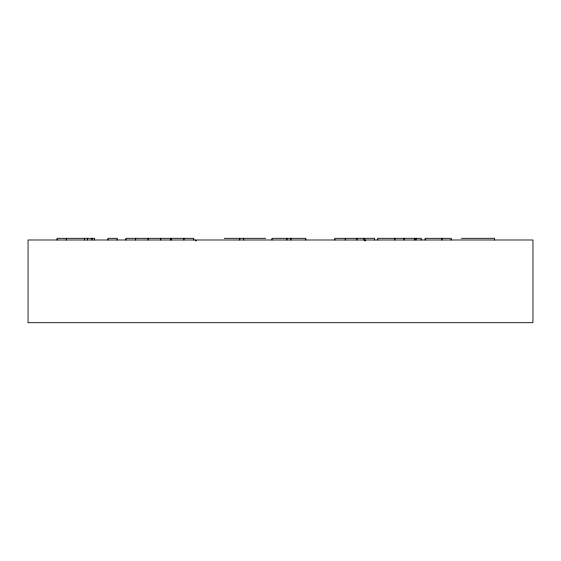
<?xml version="1.0" encoding="UTF-8"?>
<svg xmlns="http://www.w3.org/2000/svg" width="561" height="561" viewBox="0 0 561 561"><rect width="100%" height="100%" fill="white"/><g stroke="black" fill="none" stroke-linecap="round" stroke-linejoin="round"><path stroke-width="0.84" d="M224.316 238.306L265.718 238.306M461.437 238.306L494.458 238.306L494.458 239.989M451.205 239.989L451.205 238.306L425.161 238.306L425.161 239.989M441.963 238.306L441.963 239.989M421.248 239.989L421.248 238.306L377.714 238.306L377.714 239.989M416.031 238.306L416.031 239.989M414.705 238.306L414.705 239.989M404.102 238.306L404.102 239.989M394.86 238.306L394.86 239.989M374.545 239.989L374.545 238.306L334.854 238.306L334.854 239.989M365.492 239.989L365.492 240.83L364.65 240.83L364.65 239.989M364.103 238.306L364.103 239.989M356.901 238.306L356.901 239.989M345.296 238.306L345.296 239.989M305.808 239.989L305.808 238.306L271.994 238.306L271.994 239.989M290.879 238.306L290.879 239.989M286.916 238.306L286.916 239.989M243.698 238.306L243.698 239.989M239.729 238.306L239.729 239.989M193.706 239.989L193.706 238.306L125.853 238.306L125.853 239.989M183.924 238.306L183.924 239.989M171.407 238.306L171.407 239.989M170.46 238.306L170.46 239.989M160.677 238.306L160.677 239.989M148.16 238.306L148.16 239.989M135.636 238.306L135.636 239.989M117.221 239.989L117.221 238.306L107.978 238.306L107.978 239.989M94.578 239.989L94.578 238.306L57.047 238.306L57.047 239.989M91.969 238.306L91.969 239.989M87.509 238.306L87.509 239.989M84.423 238.306L84.423 239.989M66.289 238.306L66.289 239.989M195.509 239.989L28.05 239.989L28.05 322.694L532.95 322.694L532.95 239.989L196.35 239.989L196.35 240.83L195.509 240.83L195.509 239.989"/></g></svg>
